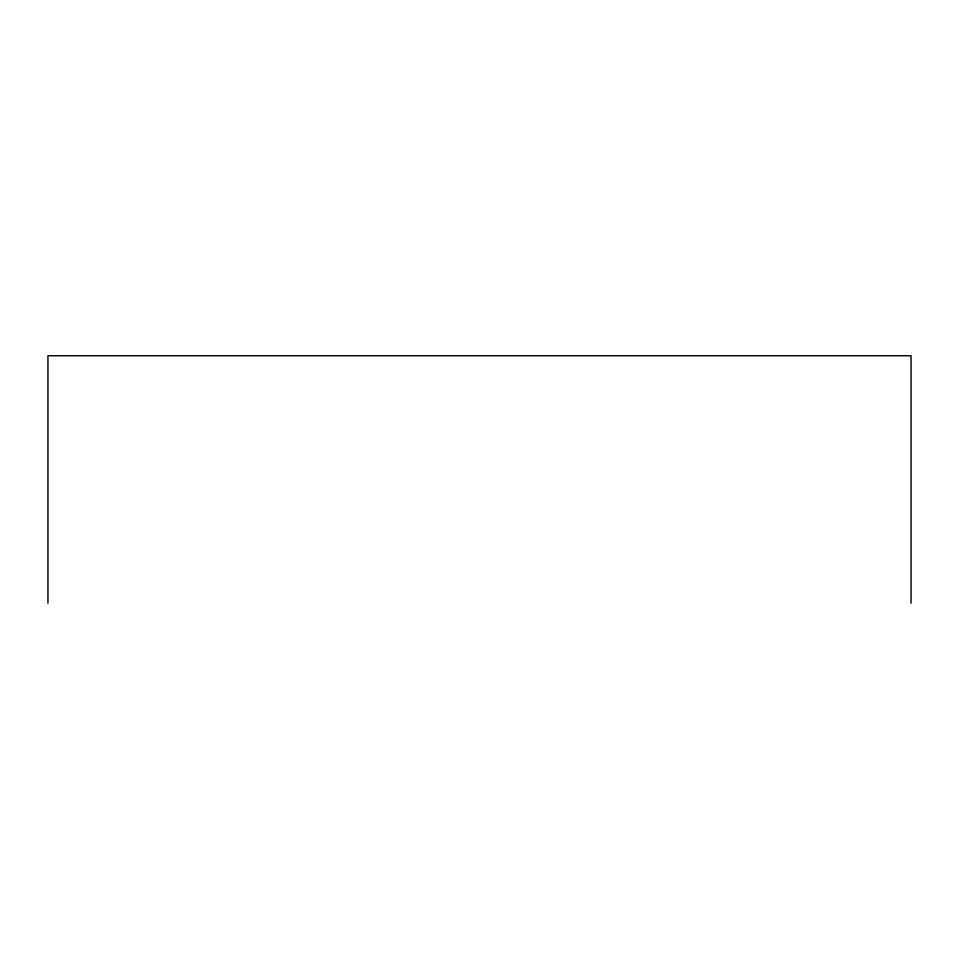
<?xml version="1.0" encoding="UTF-8"?>
<svg xmlns="http://www.w3.org/2000/svg" width="959" height="959" viewBox="0 0 959 959"><rect width="100%" height="100%" fill="white"/><g stroke="black" fill="none" stroke-linecap="round" stroke-linejoin="round"><path stroke-width="1.44" d="M911.05 603.247L911.05 355.753L47.95 355.753L47.95 603.247"/></g></svg>
